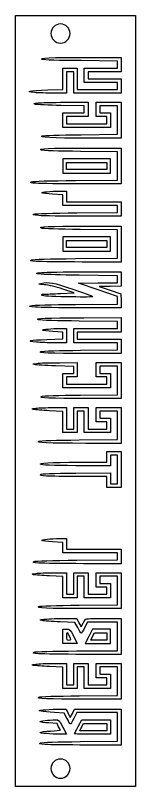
# Model space of a CAD drawing. Extents: x 15 to 130, y -143 to -15.
# Drawn here: x 39.9 to 59.9, y -143.3 to -14.8 of the extents above; entities that cross this region are included whole.
import ezdxf

# ---------------------------------------------------------------- set-up
doc = ezdxf.new("R2010")
doc.units = 0
doc.layers.add('LAYER_1', color=7, linetype='CONTINUOUS')

# ---------------------------------------------------------------- blocks, each defined once
blk = doc.blocks.new('BLOCK_3')
at = {"layer": 'LAYER_1', "color": 7}
blk.add_lwpolyline([(39.87, -14.83), (59.87, -14.83), (59.87, -143.33), (39.87, -143.33), (39.87, -14.83)], dxfattribs=at)
at = {"layer": 'LAYER_1', "color": 250}
for points in [[(51.73, -41.1), (55.68, -41.1), (55.68, -38.71), (47.77, -38.71), (47.77, -41.1), (51.73, -41.1), (51.73, -41.1)], [(51.73, -39.32), (55.09, -39.32), (55.09, -40.51), (48.36, -40.51), (48.36, -39.32), (51.73, -39.32), (51.73, -39.32)], [(51.73, -54.12), (55.68, -54.12), (55.68, -51.72), (47.77, -51.72), (47.77, -54.12), (51.73, -54.12), (51.73, -54.12)], [(51.73, -52.34), (55.09, -52.34), (55.09, -53.52), (48.36, -53.52), (48.36, -52.34), (51.73, -52.34), (51.73, -52.34)], [(53.59, -119.5), (55.68, -119.5), (55.68, -117.11), (52.7, -117.11), (52.11, -118.31), (51.49, -119.5), (53.59, -119.5), (53.59, -119.5)], [(54.05, -117.7), (55.09, -117.7), (55.09, -118.91), (52.4, -118.91), (52.7, -118.31), (53.02, -117.7), (54.05, -117.7), (54.05, -117.7)], [(53.14, -132.81), (55.09, -132.81), (55.09, -134.02), (50.6, -134.02), (50.9, -133.43), (51.22, -132.81), (53.14, -132.81), (53.14, -132.81)]]:
    blk.add_lwpolyline(points, dxfattribs=at)
at = {"layer": 'LAYER_1', "color": 7}
for points in [[(48.97, -17.84), (48.97, -18.73), (48.25, -19.45), (47.39, -19.45), (46.5, -19.45), (45.78, -18.73), (45.78, -17.84), (45.78, -16.95), (46.5, -16.25), (47.39, -16.25), (48.25, -16.25), (48.97, -16.95), (48.97, -17.84), (48.97, -17.84), (48.97, -17.84), (48.97, -17.84)], [(48.97, -140.33), (48.97, -141.22), (48.25, -141.94), (47.39, -141.94), (46.5, -141.94), (45.78, -141.22), (45.78, -140.33), (45.78, -139.46), (46.5, -138.74), (47.39, -138.74), (48.25, -138.74), (48.97, -139.46), (48.97, -140.33), (48.97, -140.33), (48.97, -140.33), (48.97, -140.33)]]:
    blk.add_open_spline(points, degree=3, knots=[0, 0, 0, 0, 1, 1, 1, 2, 2, 2, 3, 3, 3, 4, 4, 4, 5, 5, 5, 5], dxfattribs=at)
at = {"layer": 'LAYER_1', "color": 250}
for points, knots in [([(43.05, -27.7), (43.68, -27.74), (45.14, -27.78), (46.29, -27.78), (46.29, -27.78), (48.36, -27.78), (48.36, -27.78), (48.36, -27.78), (48.36, -24.21), (48.36, -24.21), (48.36, -24.21), (49.57, -24.21), (49.57, -24.21), (49.57, -24.21), (49.57, -27.78), (49.57, -27.78), (49.57, -27.78), (57.48, -27.78), (57.48, -27.78), (57.48, -27.78), (57.48, -25.39), (57.48, -25.39), (57.48, -25.39), (51.96, -25.39), (51.96, -25.39), (51.96, -25.39), (51.96, -24.21), (51.96, -24.21), (51.96, -24.21), (57.48, -24.21), (57.48, -24.21), (57.48, -24.21), (57.48, -21.82), (57.48, -21.82), (57.48, -21.82), (51.77, -21.82), (51.77, -21.82), (45.57, -21.82), (43.7, -21.9), (44.34, -22.15), (44.55, -22.26), (47.13, -22.34), (50.79, -22.37), (50.79, -22.37), (56.89, -22.43), (56.89, -22.43), (56.89, -22.43), (56.89, -23.61), (56.89, -23.61), (56.89, -23.61), (51.34, -23.61), (51.34, -23.61), (51.34, -23.61), (51.34, -26.01), (51.34, -26.01), (51.34, -26.01), (56.89, -26.01), (56.89, -26.01), (56.89, -26.01), (56.89, -27.19), (56.89, -27.19), (56.89, -27.19), (50.16, -27.19), (50.16, -27.19), (50.16, -27.19), (50.16, -23.61), (50.16, -23.61), (50.16, -23.61), (47.77, -23.61), (47.77, -23.61), (47.77, -23.61), (47.77, -27.15), (47.77, -27.15), (47.77, -27.15), (45.25, -27.23), (45.25, -27.23), (42.2, -27.34), (41.25, -27.55), (43.05, -27.7), (43.05, -27.7), (43.05, -27.7), (43.05, -27.7)], [0, 0, 0, 0, 1, 1, 1, 2, 2, 2, 3, 3, 3, 4, 4, 4, 5, 5, 5, 6, 6, 6, 7, 7, 7, 8, 8, 8, 9, 9, 9, 10, 10, 10, 11, 11, 11, 12, 12, 12, 13, 13, 13, 14, 14, 14, 15, 15, 15, 16, 16, 16, 17, 17, 17, 18, 18, 18, 19, 19, 19, 20, 20, 20, 21, 21, 21, 22, 22, 22, 23, 23, 23, 24, 24, 24, 25, 25, 25, 26, 26, 26, 27, 27, 27, 27]), ([(43.2, -29.65), (43.45, -29.71), (45.38, -29.8), (47.49, -29.84), (47.49, -29.84), (51.34, -29.92), (51.34, -29.92), (51.34, -29.92), (51.34, -31.09), (51.34, -31.09), (51.34, -31.09), (47.77, -31.09), (47.77, -31.09), (47.77, -31.09), (47.77, -33.48), (47.77, -33.48), (47.77, -33.48), (55.68, -33.48), (55.68, -33.48), (55.68, -33.48), (55.68, -31.09), (55.68, -31.09), (55.68, -31.09), (53.91, -31.09), (53.91, -31.09), (53.91, -31.09), (53.91, -29.88), (53.91, -29.88), (53.91, -29.88), (56.89, -29.88), (56.89, -29.88), (56.89, -29.88), (56.89, -34.64), (56.89, -34.64), (56.89, -34.64), (50.79, -34.71), (50.79, -34.71), (47.07, -34.75), (44.55, -34.83), (44.34, -34.92), (43.72, -35.17), (45.76, -35.28), (51.89, -35.28), (51.89, -35.28), (57.48, -35.28), (57.48, -35.28), (57.48, -35.28), (57.48, -29.29), (57.48, -29.29), (57.48, -29.29), (53.29, -29.29), (53.29, -29.29), (53.29, -29.29), (53.29, -31.68), (53.29, -31.68), (53.29, -31.68), (55.09, -31.68), (55.09, -31.68), (55.09, -31.68), (55.09, -32.89), (55.09, -32.89), (55.09, -32.89), (48.36, -32.89), (48.36, -32.89), (48.36, -32.89), (48.36, -31.68), (48.36, -31.68), (48.36, -31.68), (51.96, -31.68), (51.96, -31.68), (51.96, -31.68), (51.96, -29.29), (51.96, -29.29), (51.96, -29.29), (48.17, -29.31), (48.17, -29.31), (46.1, -29.31), (44.02, -29.37), (43.58, -29.41), (42.81, -29.52), (42.79, -29.54), (43.2, -29.65), (43.2, -29.65), (43.2, -29.65), (43.2, -29.65)], [0, 0, 0, 0, 1, 1, 1, 2, 2, 2, 3, 3, 3, 4, 4, 4, 5, 5, 5, 6, 6, 6, 7, 7, 7, 8, 8, 8, 9, 9, 9, 10, 10, 10, 11, 11, 11, 12, 12, 12, 13, 13, 13, 14, 14, 14, 15, 15, 15, 16, 16, 16, 17, 17, 17, 18, 18, 18, 19, 19, 19, 20, 20, 20, 21, 21, 21, 22, 22, 22, 23, 23, 23, 24, 24, 24, 25, 25, 25, 26, 26, 26, 27, 27, 27, 28, 28, 28, 28]), ([(43.34, -42.81), (44, -42.86), (47.43, -42.9), (51.01, -42.9), (51.01, -42.9), (57.48, -42.9), (57.48, -42.9), (57.48, -42.9), (57.48, -36.93), (57.48, -36.93), (57.48, -36.93), (51.68, -36.93), (51.68, -36.93), (45.42, -36.93), (43.55, -37.01), (44.19, -37.27), (44.4, -37.37), (46.98, -37.46), (50.71, -37.48), (50.71, -37.48), (56.89, -37.54), (56.89, -37.54), (56.89, -37.54), (56.89, -42.28), (56.89, -42.28), (56.89, -42.28), (49.9, -42.35), (49.9, -42.35), (45.54, -42.37), (42.77, -42.45), (42.54, -42.56), (42.22, -42.69), (42.35, -42.73), (43.34, -42.81), (43.34, -42.81), (43.34, -42.81), (43.34, -42.81), (43.34, -42.81), (43.34, -42.81), (43.34, -42.81)], [0, 0, 0, 0, 1, 1, 1, 2, 2, 2, 3, 3, 3, 4, 4, 4, 5, 5, 5, 6, 6, 6, 7, 7, 7, 8, 8, 8, 9, 9, 9, 10, 10, 10, 11, 11, 11, 12, 12, 12, 13, 13, 13, 13]), ([(43.79, -48.19), (44.44, -48.25), (47.79, -48.3), (51.22, -48.3), (51.22, -48.3), (57.48, -48.3), (57.48, -48.3), (57.48, -48.3), (57.48, -45.9), (57.48, -45.9), (57.48, -45.9), (48.36, -45.9), (48.36, -45.9), (48.36, -45.9), (48.36, -44.1), (48.36, -44.1), (48.36, -44.1), (47.28, -44.1), (47.28, -44.1), (45.76, -44.1), (44.13, -44.27), (44.27, -44.42), (44.34, -44.49), (45.16, -44.57), (46.07, -44.63), (46.07, -44.63), (47.77, -44.74), (47.77, -44.74), (47.77, -44.74), (47.77, -46.5), (47.77, -46.5), (47.77, -46.5), (56.89, -46.5), (56.89, -46.5), (56.89, -46.5), (56.89, -47.66), (56.89, -47.66), (56.89, -47.66), (50.12, -47.72), (50.12, -47.72), (45.95, -47.77), (43.22, -47.85), (42.98, -47.94), (42.69, -48.06), (42.81, -48.1), (43.79, -48.19), (43.79, -48.19), (43.79, -48.19), (43.79, -48.19), (43.79, -48.19), (43.79, -48.19), (43.79, -48.19)], [0, 0, 0, 0, 1, 1, 1, 2, 2, 2, 3, 3, 3, 4, 4, 4, 5, 5, 5, 6, 6, 6, 7, 7, 7, 8, 8, 8, 9, 9, 9, 10, 10, 10, 11, 11, 11, 12, 12, 12, 13, 13, 13, 14, 14, 14, 15, 15, 15, 16, 16, 16, 17, 17, 17, 17]), ([(43.34, -55.83), (44, -55.87), (47.43, -55.92), (51.01, -55.92), (51.01, -55.92), (57.48, -55.92), (57.48, -55.92), (57.48, -55.92), (57.48, -49.95), (57.48, -49.95), (57.48, -49.95), (51.68, -49.95), (51.68, -49.95), (45.42, -49.95), (43.55, -50.03), (44.19, -50.28), (44.4, -50.37), (46.98, -50.45), (50.71, -50.5), (50.71, -50.5), (56.89, -50.56), (56.89, -50.56), (56.89, -50.56), (56.89, -55.3), (56.89, -55.3), (56.89, -55.3), (49.9, -55.36), (49.9, -55.36), (45.54, -55.39), (42.77, -55.47), (42.54, -55.58), (42.22, -55.7), (42.35, -55.75), (43.34, -55.83), (43.34, -55.83), (43.34, -55.83), (43.34, -55.83), (43.34, -55.83), (43.34, -55.83), (43.34, -55.83)], [0, 0, 0, 0, 1, 1, 1, 2, 2, 2, 3, 3, 3, 4, 4, 4, 5, 5, 5, 6, 6, 6, 7, 7, 7, 8, 8, 8, 9, 9, 9, 10, 10, 10, 11, 11, 11, 12, 12, 12, 13, 13, 13, 13]), ([(43.2, -63.45), (43.83, -63.51), (47.32, -63.56), (50.94, -63.56), (50.94, -63.56), (57.5, -63.56), (57.5, -63.56), (57.5, -63.56), (57.46, -62.39), (57.46, -62.39), (57.46, -62.39), (57.42, -61.23), (57.42, -61.23), (57.42, -61.23), (55.62, -60.61), (55.62, -60.61), (55.62, -60.61), (53.82, -59.98), (53.82, -59.98), (53.82, -59.98), (55.66, -59.98), (55.66, -59.98), (55.66, -59.98), (57.48, -59.96), (57.48, -59.96), (57.48, -59.96), (57.48, -57.57), (57.48, -57.57), (57.48, -57.57), (51.39, -57.57), (51.39, -57.57), (48.04, -57.57), (44.82, -57.61), (44.25, -57.67), (41.9, -57.88), (44.23, -58.05), (50.5, -58.12), (50.5, -58.12), (56.89, -58.2), (56.89, -58.2), (56.89, -58.2), (56.89, -59.37), (56.89, -59.37), (56.89, -59.37), (53.65, -59.39), (53.65, -59.39), (53.65, -59.39), (50.39, -59.43), (50.39, -59.43), (50.39, -59.43), (53.65, -60.55), (53.65, -60.55), (53.65, -60.55), (56.89, -61.65), (56.89, -61.65), (56.89, -61.65), (56.89, -62.92), (56.89, -62.92), (56.89, -62.92), (49.9, -62.98), (49.9, -62.98), (45.86, -63.03), (42.71, -63.11), (42.45, -63.2), (42.05, -63.32), (42.14, -63.37), (43.2, -63.45), (43.2, -63.45), (43.2, -63.45), (43.2, -63.45), (43.2, -63.45), (43.2, -63.45), (43.2, -63.45)], [0, 0, 0, 0, 1, 1, 1, 2, 2, 2, 3, 3, 3, 4, 4, 4, 5, 5, 5, 6, 6, 6, 7, 7, 7, 8, 8, 8, 9, 9, 9, 10, 10, 10, 11, 11, 11, 12, 12, 12, 13, 13, 13, 14, 14, 14, 15, 15, 15, 16, 16, 16, 17, 17, 17, 18, 18, 18, 19, 19, 19, 20, 20, 20, 21, 21, 21, 22, 22, 22, 23, 23, 23, 24, 24, 24, 24]), ([(44.7, -59.7), (45.46, -59.79), (46.56, -60.04), (47.77, -60.44), (47.77, -60.44), (49.63, -61.08), (49.63, -61.08), (49.63, -61.08), (47.39, -61.16), (47.39, -61.16), (46.16, -61.23), (44.91, -61.27), (44.63, -61.29), (44.23, -61.29), (44.15, -61.36), (44.3, -61.48), (44.42, -61.61), (45.63, -61.67), (48.4, -61.74), (50.56, -61.76), (52.49, -61.76), (52.7, -61.74), (52.95, -61.69), (51.87, -61.27), (49.57, -60.49), (45.95, -59.28), (45.61, -59.22), (44.11, -59.49), (43.55, -59.6), (43.6, -59.62), (44.7, -59.7), (44.7, -59.7), (44.7, -59.7), (44.7, -59.7), (44.7, -59.7), (44.7, -59.7), (44.7, -59.7)], [0, 0, 0, 0, 1, 1, 1, 2, 2, 2, 3, 3, 3, 4, 4, 4, 5, 5, 5, 6, 6, 6, 7, 7, 7, 8, 8, 8, 9, 9, 9, 10, 10, 10, 11, 11, 11, 12, 12, 12, 12]), ([(43.72, -65.55), (43.94, -65.63), (46.98, -65.72), (50.5, -65.76), (50.5, -65.76), (56.89, -65.82), (56.89, -65.82), (56.89, -65.82), (56.89, -66.99), (56.89, -66.99), (56.89, -66.99), (49.57, -66.99), (49.57, -66.99), (49.57, -66.99), (49.57, -69.38), (49.57, -69.38), (49.57, -69.38), (56.89, -69.38), (56.89, -69.38), (56.89, -69.38), (56.89, -70.56), (56.89, -70.56), (56.89, -70.56), (50.71, -70.63), (50.71, -70.63), (47.3, -70.65), (44.34, -70.75), (44.11, -70.84), (43.34, -71.07), (45.61, -71.18), (51.83, -71.18), (51.83, -71.18), (57.48, -71.18), (57.48, -71.18), (57.48, -71.18), (57.48, -68.78), (57.48, -68.78), (57.48, -68.78), (50.16, -68.78), (50.16, -68.78), (50.16, -68.78), (50.16, -67.6), (50.16, -67.6), (50.16, -67.6), (57.48, -67.6), (57.48, -67.6), (57.48, -67.6), (57.48, -65.19), (57.48, -65.19), (57.48, -65.19), (51.24, -65.21), (51.24, -65.21), (44.82, -65.23), (43, -65.31), (43.72, -65.55), (43.72, -65.55), (43.72, -65.55), (43.72, -65.55), (43.72, -65.55), (43.72, -65.55), (43.72, -65.55)], [0, 0, 0, 0, 1, 1, 1, 2, 2, 2, 3, 3, 3, 4, 4, 4, 5, 5, 5, 6, 6, 6, 7, 7, 7, 8, 8, 8, 9, 9, 9, 10, 10, 10, 11, 11, 11, 12, 12, 12, 13, 13, 13, 14, 14, 14, 15, 15, 15, 16, 16, 16, 17, 17, 17, 18, 18, 18, 19, 19, 19, 20, 20, 20, 20]), ([(43.36, -69.29), (44, -69.33), (45.38, -69.38), (46.43, -69.38), (46.43, -69.38), (48.36, -69.38), (48.36, -69.38), (48.36, -69.38), (48.36, -66.99), (48.36, -66.99), (48.36, -66.99), (47.34, -66.99), (47.34, -66.99), (45.93, -66.99), (44.32, -67.15), (44.4, -67.3), (44.44, -67.37), (45.21, -67.47), (46.12, -67.51), (46.12, -67.51), (47.77, -67.62), (47.77, -67.62), (47.77, -67.62), (47.77, -68.74), (47.77, -68.74), (47.77, -68.74), (45.12, -68.83), (45.12, -68.83), (42.26, -68.91), (41.48, -69.12), (43.36, -69.29), (43.36, -69.29), (43.36, -69.29), (43.36, -69.29)], [0, 0, 0, 0, 1, 1, 1, 2, 2, 2, 3, 3, 3, 4, 4, 4, 5, 5, 5, 6, 6, 6, 7, 7, 7, 8, 8, 8, 9, 9, 9, 10, 10, 10, 11, 11, 11, 11]), ([(43.05, -73.02), (43.3, -73.08), (44.87, -73.17), (46.54, -73.23), (46.54, -73.23), (49.57, -73.31), (49.57, -73.31), (49.57, -73.31), (49.57, -74.48), (49.57, -74.48), (49.57, -74.48), (47.77, -74.48), (47.77, -74.48), (47.77, -74.48), (47.77, -76.87), (47.77, -76.87), (47.77, -76.87), (55.68, -76.87), (55.68, -76.87), (55.68, -76.87), (55.68, -74.48), (55.68, -74.48), (55.68, -74.48), (53.91, -74.48), (53.91, -74.48), (53.91, -74.48), (53.91, -73.27), (53.91, -73.27), (53.91, -73.27), (56.89, -73.27), (56.89, -73.27), (56.89, -73.27), (56.89, -78.03), (56.89, -78.03), (56.89, -78.03), (50.71, -78.1), (50.71, -78.1), (47.01, -78.14), (44.4, -78.22), (44.19, -78.31), (43.58, -78.56), (45.63, -78.67), (51.83, -78.67), (51.83, -78.67), (57.48, -78.67), (57.48, -78.67), (57.48, -78.67), (57.48, -72.68), (57.48, -72.68), (57.48, -72.68), (53.29, -72.68), (53.29, -72.68), (53.29, -72.68), (53.29, -75.07), (53.29, -75.07), (53.29, -75.07), (55.09, -75.07), (55.09, -75.07), (55.09, -75.07), (55.09, -76.26), (55.09, -76.26), (55.09, -76.26), (48.36, -76.26), (48.36, -76.26), (48.36, -76.26), (48.36, -75.07), (48.36, -75.07), (48.36, -75.07), (50.16, -75.07), (50.16, -75.07), (50.16, -75.07), (50.16, -72.68), (50.16, -72.68), (50.16, -72.68), (47.2, -72.7), (47.2, -72.7), (45.59, -72.7), (43.87, -72.74), (43.43, -72.81), (42.69, -72.89), (42.64, -72.91), (43.05, -73.02), (43.05, -73.02), (43.05, -73.02), (43.05, -73.02), (43.05, -73.02), (43.05, -73.02), (43.05, -73.02)], [0, 0, 0, 0, 1, 1, 1, 2, 2, 2, 3, 3, 3, 4, 4, 4, 5, 5, 5, 6, 6, 6, 7, 7, 7, 8, 8, 8, 9, 9, 9, 10, 10, 10, 11, 11, 11, 12, 12, 12, 13, 13, 13, 14, 14, 14, 15, 15, 15, 16, 16, 16, 17, 17, 17, 18, 18, 18, 19, 19, 19, 20, 20, 20, 21, 21, 21, 22, 22, 22, 23, 23, 23, 24, 24, 24, 25, 25, 25, 26, 26, 26, 27, 27, 27, 28, 28, 28, 29, 29, 29, 29]), ([(42.9, -80.49), (43.15, -80.55), (44.34, -80.64), (45.57, -80.7), (45.57, -80.7), (47.77, -80.81), (47.77, -80.81), (47.77, -80.81), (47.77, -84.34), (47.77, -84.34), (47.77, -84.34), (50.16, -84.34), (50.16, -84.34), (50.16, -84.34), (50.16, -80.77), (50.16, -80.77), (50.16, -80.77), (51.34, -80.77), (51.34, -80.77), (51.34, -80.77), (51.34, -84.34), (51.34, -84.34), (51.34, -84.34), (55.68, -84.34), (55.68, -84.34), (55.68, -84.34), (55.68, -81.95), (55.68, -81.95), (55.68, -81.95), (53.91, -81.95), (53.91, -81.95), (53.91, -81.95), (53.91, -80.77), (53.91, -80.77), (53.91, -80.77), (56.89, -80.77), (56.89, -80.77), (56.89, -80.77), (56.89, -85.51), (56.89, -85.51), (56.89, -85.51), (50.5, -85.57), (50.5, -85.57), (46.6, -85.61), (43.96, -85.7), (43.75, -85.78), (43.13, -86.06), (45.18, -86.14), (51.6, -86.14), (51.6, -86.14), (57.48, -86.14), (57.48, -86.14), (57.48, -86.14), (57.48, -80.15), (57.48, -80.15), (57.48, -80.15), (53.29, -80.15), (53.29, -80.15), (53.29, -80.15), (53.29, -82.54), (53.29, -82.54), (53.29, -82.54), (55.09, -82.54), (55.09, -82.54), (55.09, -82.54), (55.09, -83.75), (55.09, -83.75), (55.09, -83.75), (51.96, -83.75), (51.96, -83.75), (51.96, -83.75), (51.96, -80.15), (51.96, -80.15), (51.96, -80.15), (49.57, -80.15), (49.57, -80.15), (49.57, -80.15), (49.57, -83.75), (49.57, -83.75), (49.57, -83.75), (48.36, -83.75), (48.36, -83.75), (48.36, -83.75), (48.36, -80.15), (48.36, -80.15), (48.36, -80.15), (46.22, -80.17), (46.22, -80.17), (45.06, -80.17), (43.72, -80.24), (43.28, -80.28), (42.54, -80.38), (42.5, -80.41), (42.9, -80.49), (42.9, -80.49), (42.9, -80.49), (42.9, -80.49), (42.9, -80.49), (42.9, -80.49), (42.9, -80.49)], [0, 0, 0, 0, 1, 1, 1, 2, 2, 2, 3, 3, 3, 4, 4, 4, 5, 5, 5, 6, 6, 6, 7, 7, 7, 8, 8, 8, 9, 9, 9, 10, 10, 10, 11, 11, 11, 12, 12, 12, 13, 13, 13, 14, 14, 14, 15, 15, 15, 16, 16, 16, 17, 17, 17, 18, 18, 18, 19, 19, 19, 20, 20, 20, 21, 21, 21, 22, 22, 22, 23, 23, 23, 24, 24, 24, 25, 25, 25, 26, 26, 26, 27, 27, 27, 28, 28, 28, 29, 29, 29, 30, 30, 30, 31, 31, 31, 32, 32, 32, 33, 33, 33, 33]), ([(45.02, -91.58), (45.65, -91.62), (48.17, -91.69), (50.62, -91.69), (50.62, -91.69), (55.09, -91.69), (55.09, -91.69), (55.09, -91.69), (55.09, -93.47), (55.09, -93.47), (55.09, -93.47), (57.48, -93.47), (57.48, -93.47), (57.48, -93.47), (57.48, -87.5), (57.48, -87.5), (57.48, -87.5), (55.09, -87.5), (55.09, -87.5), (55.09, -87.5), (55.09, -89.27), (55.09, -89.27), (55.09, -89.27), (50.5, -89.27), (50.5, -89.27), (45.44, -89.3), (43.77, -89.38), (44.02, -89.63), (44.13, -89.76), (46.01, -89.82), (49.95, -89.87), (49.95, -89.87), (55.68, -89.91), (55.68, -89.91), (55.68, -89.91), (55.68, -88.09), (55.68, -88.09), (55.68, -88.09), (56.89, -88.09), (56.89, -88.09), (56.89, -88.09), (56.89, -92.87), (56.89, -92.87), (56.89, -92.87), (55.68, -92.87), (55.68, -92.87), (55.68, -92.87), (55.68, -91.05), (55.68, -91.05), (55.68, -91.05), (49.95, -91.09), (49.95, -91.09), (46.03, -91.14), (44.13, -91.2), (44.02, -91.33), (43.91, -91.43), (44.17, -91.52), (45.02, -91.58), (45.02, -91.58), (45.02, -91.58), (45.02, -91.58), (45.02, -91.58), (45.02, -91.58), (45.02, -91.58)], [0, 0, 0, 0, 1, 1, 1, 2, 2, 2, 3, 3, 3, 4, 4, 4, 5, 5, 5, 6, 6, 6, 7, 7, 7, 8, 8, 8, 9, 9, 9, 10, 10, 10, 11, 11, 11, 12, 12, 12, 13, 13, 13, 14, 14, 14, 15, 15, 15, 16, 16, 16, 17, 17, 17, 18, 18, 18, 19, 19, 19, 20, 20, 20, 21, 21, 21, 21]), ([(43.79, -106.08), (44.44, -106.14), (47.79, -106.19), (51.22, -106.19), (51.22, -106.19), (57.48, -106.19), (57.48, -106.19), (57.48, -106.19), (57.48, -103.79), (57.48, -103.79), (57.48, -103.79), (48.36, -103.79), (48.36, -103.79), (48.36, -103.79), (48.36, -102), (48.36, -102), (48.36, -102), (47.28, -102), (47.28, -102), (45.76, -102), (44.13, -102.16), (44.27, -102.31), (44.34, -102.38), (45.16, -102.48), (46.07, -102.55), (46.07, -102.55), (47.77, -102.65), (47.77, -102.65), (47.77, -102.65), (47.77, -104.39), (47.77, -104.39), (47.77, -104.39), (56.89, -104.39), (56.89, -104.39), (56.89, -104.39), (56.89, -105.57), (56.89, -105.57), (56.89, -105.57), (50.12, -105.61), (50.12, -105.61), (45.95, -105.66), (43.22, -105.74), (42.98, -105.83), (42.69, -105.97), (42.81, -106.02), (43.79, -106.08), (43.79, -106.08), (43.79, -106.08), (43.79, -106.08), (43.79, -106.08), (43.79, -106.08), (43.79, -106.08)], [0, 0, 0, 0, 1, 1, 1, 2, 2, 2, 3, 3, 3, 4, 4, 4, 5, 5, 5, 6, 6, 6, 7, 7, 7, 8, 8, 8, 9, 9, 9, 10, 10, 10, 11, 11, 11, 12, 12, 12, 13, 13, 13, 14, 14, 14, 15, 15, 15, 16, 16, 16, 17, 17, 17, 17]), ([(42.9, -108.03), (43.15, -108.07), (44.34, -108.18), (45.57, -108.22), (45.57, -108.22), (47.77, -108.32), (47.77, -108.32), (47.77, -108.32), (47.77, -111.88), (47.77, -111.88), (47.77, -111.88), (50.16, -111.88), (50.16, -111.88), (50.16, -111.88), (50.16, -108.28), (50.16, -108.28), (50.16, -108.28), (51.34, -108.28), (51.34, -108.28), (51.34, -108.28), (51.34, -111.88), (51.34, -111.88), (51.34, -111.88), (55.68, -111.88), (55.68, -111.88), (55.68, -111.88), (55.68, -109.49), (55.68, -109.49), (55.68, -109.49), (53.91, -109.49), (53.91, -109.49), (53.91, -109.49), (53.91, -108.28), (53.91, -108.28), (53.91, -108.28), (56.89, -108.28), (56.89, -108.28), (56.89, -108.28), (56.89, -113.04), (56.89, -113.04), (56.89, -113.04), (50.5, -113.11), (50.5, -113.11), (46.6, -113.15), (43.96, -113.23), (43.75, -113.32), (43.13, -113.57), (45.18, -113.68), (51.6, -113.68), (51.6, -113.68), (57.48, -113.68), (57.48, -113.68), (57.48, -113.68), (57.48, -107.69), (57.48, -107.69), (57.48, -107.69), (53.29, -107.69), (53.29, -107.69), (53.29, -107.69), (53.29, -110.08), (53.29, -110.08), (53.29, -110.08), (55.09, -110.08), (55.09, -110.08), (55.09, -110.08), (55.09, -111.27), (55.09, -111.27), (55.09, -111.27), (51.96, -111.27), (51.96, -111.27), (51.96, -111.27), (51.96, -107.69), (51.96, -107.69), (51.96, -107.69), (49.57, -107.69), (49.57, -107.69), (49.57, -107.69), (49.57, -111.27), (49.57, -111.27), (49.57, -111.27), (48.36, -111.27), (48.36, -111.27), (48.36, -111.27), (48.36, -107.69), (48.36, -107.69), (48.36, -107.69), (46.22, -107.69), (46.22, -107.69), (45.06, -107.71), (43.72, -107.75), (43.28, -107.82), (42.54, -107.9), (42.5, -107.92), (42.9, -108.03), (42.9, -108.03), (42.9, -108.03), (42.9, -108.03), (42.9, -108.03), (42.9, -108.03), (42.9, -108.03)], [0, 0, 0, 0, 1, 1, 1, 2, 2, 2, 3, 3, 3, 4, 4, 4, 5, 5, 5, 6, 6, 6, 7, 7, 7, 8, 8, 8, 9, 9, 9, 10, 10, 10, 11, 11, 11, 12, 12, 12, 13, 13, 13, 14, 14, 14, 15, 15, 15, 16, 16, 16, 17, 17, 17, 18, 18, 18, 19, 19, 19, 20, 20, 20, 21, 21, 21, 22, 22, 22, 23, 23, 23, 24, 24, 24, 25, 25, 25, 26, 26, 26, 27, 27, 27, 28, 28, 28, 29, 29, 29, 30, 30, 30, 31, 31, 31, 32, 32, 32, 33, 33, 33, 33]), ([(43.79, -121.19), (44.44, -121.26), (47.79, -121.3), (51.22, -121.3), (51.22, -121.3), (57.48, -121.3), (57.48, -121.3), (57.48, -121.3), (57.48, -115.31), (57.48, -115.31), (57.48, -115.31), (54.5, -115.31), (54.5, -115.31), (52.85, -115.31), (51.51, -115.37), (51.51, -115.44), (51.51, -115.48), (51.34, -115.82), (51.15, -116.13), (51.15, -116.13), (50.79, -116.73), (50.79, -116.73), (50.79, -116.73), (50.43, -116.03), (50.43, -116.03), (50.43, -116.03), (50.1, -115.31), (50.1, -115.31), (50.1, -115.31), (47.77, -115.33), (47.77, -115.33), (46.5, -115.33), (45.08, -115.39), (44.61, -115.46), (43.81, -115.54), (43.81, -115.54), (44.32, -115.67), (44.61, -115.75), (45.95, -115.84), (47.32, -115.9), (47.32, -115.9), (49.78, -115.99), (49.78, -115.99), (49.78, -115.99), (50.24, -116.83), (50.24, -116.83), (50.48, -117.3), (50.73, -117.74), (50.79, -117.79), (50.84, -117.85), (51.11, -117.45), (51.39, -116.9), (51.39, -116.9), (51.87, -115.92), (51.87, -115.92), (51.87, -115.92), (56.89, -115.92), (56.89, -115.92), (56.89, -115.92), (56.89, -120.69), (56.89, -120.69), (56.89, -120.69), (50.12, -120.73), (50.12, -120.73), (45.95, -120.77), (43.22, -120.85), (42.98, -120.94), (42.69, -121.09), (42.81, -121.11), (43.79, -121.19), (43.79, -121.19), (43.79, -121.19), (43.79, -121.19), (43.79, -121.19), (43.79, -121.19), (43.79, -121.19)], [0, 0, 0, 0, 1, 1, 1, 2, 2, 2, 3, 3, 3, 4, 4, 4, 5, 5, 5, 6, 6, 6, 7, 7, 7, 8, 8, 8, 9, 9, 9, 10, 10, 10, 11, 11, 11, 12, 12, 12, 13, 13, 13, 14, 14, 14, 15, 15, 15, 16, 16, 16, 17, 17, 17, 18, 18, 18, 19, 19, 19, 20, 20, 20, 21, 21, 21, 22, 22, 22, 23, 23, 23, 24, 24, 24, 25, 25, 25, 25]), ([(48.95, -119.5), (48.95, -119.5), (50.16, -119.5), (50.16, -119.5), (50.16, -119.5), (49.57, -118.31), (49.57, -118.31), (48.95, -117.11), (48.95, -117.11), (48.36, -117.11), (48.36, -117.11), (47.77, -117.11), (47.77, -117.11), (47.77, -117.11), (47.77, -119.5), (47.77, -119.5), (47.77, -119.5), (48.95, -119.5), (48.95, -119.5), (48.95, -119.5), (48.95, -119.5), (48.95, -119.5)], [0, 0, 0, 0, 1, 1, 1, 2, 2, 2, 3, 3, 3, 4, 4, 4, 5, 5, 5, 6, 6, 6, 7, 7, 7, 7]), ([(48.49, -117.7), (48.59, -117.7), (49.1, -118.65), (49.1, -118.84), (49.1, -118.87), (48.95, -118.91), (48.74, -118.91), (48.4, -118.91), (48.36, -118.84), (48.36, -118.31), (48.36, -117.98), (48.42, -117.7), (48.49, -117.7), (48.49, -117.7), (48.49, -117.7), (48.49, -117.7)], [0, 0, 0, 0, 1, 1, 1, 2, 2, 2, 3, 3, 3, 4, 4, 4, 5, 5, 5, 5]), ([(42.9, -123.14), (43.15, -123.18), (44.34, -123.29), (45.57, -123.33), (45.57, -123.33), (47.77, -123.44), (47.77, -123.44), (47.77, -123.44), (47.77, -126.99), (47.77, -126.99), (47.77, -126.99), (50.16, -126.99), (50.16, -126.99), (50.16, -126.99), (50.16, -123.39), (50.16, -123.39), (50.16, -123.39), (51.34, -123.39), (51.34, -123.39), (51.34, -123.39), (51.34, -126.99), (51.34, -126.99), (51.34, -126.99), (55.68, -126.99), (55.68, -126.99), (55.68, -126.99), (55.68, -124.6), (55.68, -124.6), (55.68, -124.6), (53.91, -124.6), (53.91, -124.6), (53.91, -124.6), (53.91, -123.39), (53.91, -123.39), (53.91, -123.39), (56.89, -123.39), (56.89, -123.39), (56.89, -123.39), (56.89, -128.16), (56.89, -128.16), (56.89, -128.16), (50.5, -128.22), (50.5, -128.22), (46.6, -128.24), (43.96, -128.33), (43.75, -128.43), (43.13, -128.69), (45.18, -128.77), (51.6, -128.77), (51.6, -128.77), (57.48, -128.77), (57.48, -128.77), (57.48, -128.77), (57.48, -122.8), (57.48, -122.8), (57.48, -122.8), (53.29, -122.8), (53.29, -122.8), (53.29, -122.8), (53.29, -125.19), (53.29, -125.19), (53.29, -125.19), (55.09, -125.19), (55.09, -125.19), (55.09, -125.19), (55.09, -126.38), (55.09, -126.38), (55.09, -126.38), (51.96, -126.38), (51.96, -126.38), (51.96, -126.38), (51.96, -122.8), (51.96, -122.8), (51.96, -122.8), (49.57, -122.8), (49.57, -122.8), (49.57, -122.8), (49.57, -126.38), (49.57, -126.38), (49.57, -126.38), (48.36, -126.38), (48.36, -126.38), (48.36, -126.38), (48.36, -122.8), (48.36, -122.8), (48.36, -122.8), (46.22, -122.8), (46.22, -122.8), (45.06, -122.82), (43.72, -122.87), (43.28, -122.93), (42.54, -123.01), (42.5, -123.04), (42.9, -123.14), (42.9, -123.14), (42.9, -123.14), (42.9, -123.14)], [0, 0, 0, 0, 1, 1, 1, 2, 2, 2, 3, 3, 3, 4, 4, 4, 5, 5, 5, 6, 6, 6, 7, 7, 7, 8, 8, 8, 9, 9, 9, 10, 10, 10, 11, 11, 11, 12, 12, 12, 13, 13, 13, 14, 14, 14, 15, 15, 15, 16, 16, 16, 17, 17, 17, 18, 18, 18, 19, 19, 19, 20, 20, 20, 21, 21, 21, 22, 22, 22, 23, 23, 23, 24, 24, 24, 25, 25, 25, 26, 26, 26, 27, 27, 27, 28, 28, 28, 29, 29, 29, 30, 30, 30, 31, 31, 31, 32, 32, 32, 32]), ([(44.85, -136.31), (45.48, -136.37), (48.59, -136.41), (51.75, -136.41), (51.75, -136.41), (57.48, -136.41), (57.48, -136.41), (57.48, -136.41), (57.48, -130.42), (57.48, -130.42), (57.48, -130.42), (49.71, -130.42), (49.71, -130.42), (49.71, -130.42), (49.35, -131.14), (49.35, -131.14), (49.35, -131.14), (48.99, -131.84), (48.99, -131.84), (48.99, -131.84), (48.66, -131.14), (48.66, -131.14), (48.66, -131.14), (48.3, -130.42), (48.3, -130.42), (48.3, -130.42), (46.79, -130.44), (46.79, -130.44), (45.97, -130.44), (44.93, -130.51), (44.47, -130.57), (43.66, -130.65), (43.66, -130.68), (44.17, -130.78), (44.47, -130.82), (45.44, -130.93), (46.35, -130.99), (46.35, -130.99), (47.98, -131.1), (47.98, -131.1), (47.98, -131.1), (48.44, -131.95), (48.44, -131.95), (48.7, -132.41), (48.93, -132.86), (48.99, -132.9), (49.06, -132.96), (49.31, -132.56), (49.59, -132.01), (49.59, -132.01), (50.07, -131.01), (50.07, -131.01), (50.07, -131.01), (56.89, -131.01), (56.89, -131.01), (56.89, -131.01), (56.89, -135.78), (56.89, -135.78), (56.89, -135.78), (50.65, -135.84), (50.65, -135.84), (46.86, -135.88), (44.25, -135.97), (44.04, -136.05), (43.72, -136.18), (43.85, -136.22), (44.85, -136.31), (44.85, -136.31), (44.85, -136.31), (44.85, -136.31), (44.85, -136.31), (44.85, -136.31), (44.85, -136.31)], [0, 0, 0, 0, 1, 1, 1, 2, 2, 2, 3, 3, 3, 4, 4, 4, 5, 5, 5, 6, 6, 6, 7, 7, 7, 8, 8, 8, 9, 9, 9, 10, 10, 10, 11, 11, 11, 12, 12, 12, 13, 13, 13, 14, 14, 14, 15, 15, 15, 16, 16, 16, 17, 17, 17, 18, 18, 18, 19, 19, 19, 20, 20, 20, 21, 21, 21, 22, 22, 22, 23, 23, 23, 24, 24, 24, 24]), ([(45.02, -134.51), (45.65, -134.57), (46.67, -134.61), (47.28, -134.61), (47.28, -134.61), (48.38, -134.61), (48.38, -134.61), (48.38, -134.61), (47.75, -133.43), (47.75, -133.43), (47.09, -132.22), (47.09, -132.22), (46.5, -132.22), (45.44, -132.22), (43.87, -132.41), (43.96, -132.52), (43.98, -132.58), (44.66, -132.69), (45.42, -132.73), (45.42, -132.73), (46.81, -132.83), (46.81, -132.83), (46.81, -132.83), (47.07, -133.36), (47.07, -133.36), (47.2, -133.64), (47.32, -133.89), (47.32, -133.91), (47.32, -133.96), (46.58, -134.02), (45.71, -134.08), (44.82, -134.13), (44.04, -134.23), (43.98, -134.3), (43.91, -134.36), (44.38, -134.46), (45.02, -134.51), (45.02, -134.51), (45.02, -134.51), (45.02, -134.51), (45.02, -134.51), (45.02, -134.51), (45.02, -134.51)], [0, 0, 0, 0, 1, 1, 1, 2, 2, 2, 3, 3, 3, 4, 4, 4, 5, 5, 5, 6, 6, 6, 7, 7, 7, 8, 8, 8, 9, 9, 9, 10, 10, 10, 11, 11, 11, 12, 12, 12, 13, 13, 13, 14, 14, 14, 14]), ([(52.7, -134.61), (52.7, -134.61), (55.68, -134.61), (55.68, -134.61), (55.68, -134.61), (55.68, -132.22), (55.68, -132.22), (55.68, -132.22), (50.94, -132.22), (50.94, -132.22), (50.94, -132.22), (50.33, -133.34), (50.33, -133.34), (49.99, -133.96), (49.71, -134.49), (49.71, -134.53), (49.71, -134.57), (51.05, -134.61), (52.7, -134.61), (52.7, -134.61), (52.7, -134.61), (52.7, -134.61)], [0, 0, 0, 0, 1, 1, 1, 2, 2, 2, 3, 3, 3, 4, 4, 4, 5, 5, 5, 6, 6, 6, 7, 7, 7, 7])]:
    blk.add_open_spline(points, degree=3, knots=knots, dxfattribs=at)

msp = doc.modelspace()

# ---------------------------------------------------------------- block references
at = {"layer": 'LAYER_1'}
msp.add_blockref('BLOCK_3', (0, 0), dxfattribs=at)

doc.saveas('drawing.dxf')
